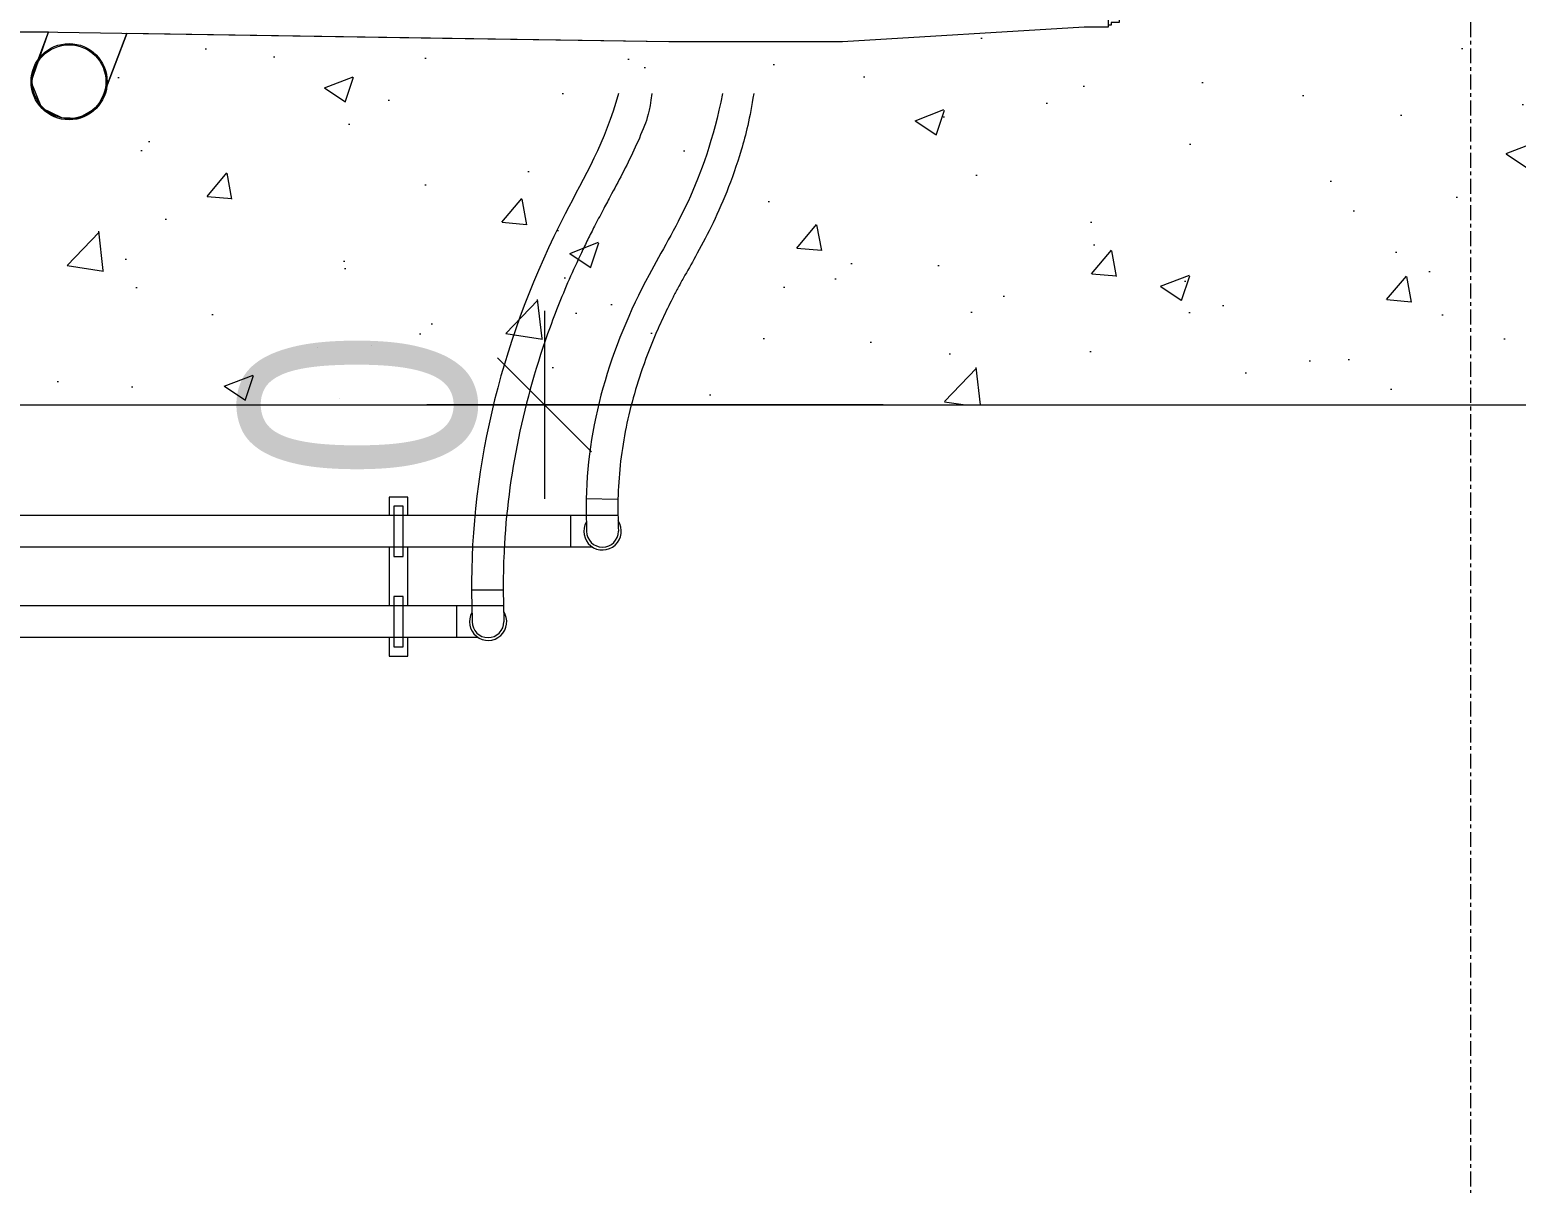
# Model space of a CAD drawing. Header units: millimetres. Extents: x 68650 to 268645, y -2410 to 17645.
# Drawn here: x 75076 to 76341, y 8926 to 9907 of the extents above; entities that cross this region are included whole.
import ezdxf

# ---------------------------------------------------------------- set-up
doc = ezdxf.new("R2010")
doc.units = ezdxf.units.MM
doc.linetypes.add('Grid Line', pattern=[22.225, 12.7, -3.175, 3.175, -3.175])
for name, color, linetype, lineweight in [('G-IMPT', 8, 'Continuous', 18), ('G-IMPT-2', 7, 'Continuous', 18), ('M-EQPM', 50, 'Continuous', 18), ('S-GRID-1', 1, 'Grid Line', 9)]:
    doc.layers.add(name, color=color, linetype=linetype, lineweight=lineweight)
doc.styles.add('VNI-Helve-Condense', font='', dxfattribs={"height": 200})
doc.styles.get('VNI-Helve-Condense').set_extended_font_data('VNI-Helve-Condense')

# ---------------------------------------------------------------- blocks, each defined once
blk = doc.blocks.new('TKCS_MAY PHAT DIEN_251105 - TKCS_XREF_260106_MAY PHAT DIEN_dwg_do od-2491703-TKCS_NHÀ MÁY PHÁT ĐIỆN - MẶT BẰNG COTE _1_000')
at = {"layer": 'G-IMPT'}
for p, q in [((-9116.7, 21087.1), (-9116.7, 21037.1)), ((-9100.9, 21037.1), (-9100.9, 21087.1))]:
    blk.add_line(p, q, dxfattribs=at)
at = {"layer": 'G-IMPT', "flags": 128}
for points in [[(-9100.9, 21114.1), (-9100.9, 21129.6), (-9116.7, 21129.6), (-9116.7, 21114.1)], [(-9116.7, 21010.1), (-9116.7, 20994.3), (-9100.9, 20994.3), (-9100.9, 21010.1)]]:
    blk.add_lwpolyline(points, dxfattribs=at)
for points in [[(-9104.8, 21122.1), (-9112.8, 21122.1), (-9112.8, 21079.2), (-9104.8, 21079.2)], [(-9112.8, 21002.2), (-9104.8, 21002.2), (-9104.8, 21045.1), (-9112.8, 21045.1)]]:
    blk.add_lwpolyline(points, close=True, dxfattribs=at)
blk = doc.blocks.new('TKCS_MAY PHAT DIEN_251105 - TKCS_XREF_260106_MAY PHAT DIEN_dwg__ArchTick-2491704-TKCS_NHÀ MÁY PHÁT ĐIỆN - MẶT BẰNG COTE _1_000')
at = {"layer": 'G-IMPT'}
blk.add_line((-0.5, -0.5), (0.5, 0.5), dxfattribs=at)
blk = doc.blocks.new('TKCS_MAY PHAT DIEN_251105 - TKCS_XREF_260106_MAY PHAT DIEN_dwg_112-2491696-TKCS_NHÀ MÁY PHÁT ĐIỆN - MẶT BẰNG COTE _1_000')
at = {"layer": 'G-IMPT'}
for p, q in [((18137.1, 24903.5), (18148.8, 24934.3)), ((18195.8, 24881.2), (18215.6, 24933.3))]:
    blk.add_line(p, q, dxfattribs=at)
at = {"layer": 'G-IMPT', "flags": 128}
blk.add_lwpolyline([(19040.4, 25043.8), (19050.9, 25043.8), (19050.9, 24938.7), (19041.9, 24938.7), (19030.4, 24938.7), (18824.9, 24926.2), (18676.9, 24926.2), (18484.4, 24929.1), (17865.4, 24938.7), (17853.9, 24938.7), (17853.9, 25043.8), (17855.4, 25043.8), (17842.9, 25043.8), (17842.9, 24938.7), (17853.9, 24938.7)], dxfattribs=at)
at = {"layer": 'G-IMPT'}
for radius in [32.4, 31.4]:
    blk.add_circle((18166.4, 24892.3), radius, dxfattribs=at)
blk = doc.blocks.new('TKCS_MAY PHAT DIEN_251105 - TKCS_XREF_260106_MAY PHAT DIEN_dwg_A$C086a2854-2491700-TKCS_NHÀ MÁY PHÁT ĐIỆN - MẶT BẰNG COTE _1_000')
at = {"layer": 'G-IMPT'}
h = blk.add_hatch(dxfattribs=at)
h.set_pattern_fill('FP_10', color=256, style=0, pattern_type=2)
h.set_pattern_definition([(50, (6437.56, -24364.14), (251.0407, -21.9632), [26.25, -288.75]), (355, (6437.56, -24364.14), (-48.5625, 263.2673), [21, -231]), (100.451, (6458.48, -24365.97), (202.48, 241.3029), [22.309, -245.4]), (46.184, (6437.56, -24294.14), (373.534, -57.9326), [39.375, -433.125]), (96.636, (6468.7, -24298.96), (327.1298, 340.9437), [33.464, -368.1]), (351.184, (6437.56, -24294.14), (327.133, 340.94), [31.5, -346.5]), (21, (6472.56, -24311.64), (208.9171, -140.9164), [26.25, -288.75]), (326, (6472.56, -24311.64), (85.1608, 253.8024), [21, -231]), (71.451, (6489.97, -24323.38), (294.079, 112.884), [22.309, -245.4]), (37.5, (6437.56, -24364.14), (4.25595, 116.51285), [0, -228.2, 0, -234.5, -231.875]), (37.5, (6437.56, -24364.14), (4.25595, 116.51285), [-462.7, 0, -231.875]), (7.5, (6437.56, -24364.14), (92.07434, 138.0441), [0, -133.7, 0, -222.95, -88.375]), (7.5, (6437.56, -24364.14), (92.07434, 138.0441), [-356.65, 0, -88.375]), (327.5, (6359.51, -24364.14), (186.83785, -7.8942), [0, -87.5, 0, -273, -362.25]), (327.5, (6359.51, -24364.14), (186.83785, -7.8942), [-360.5, 0, -362.25]), (317.5, (6324.51, -24364.14), (204.1152, 35.0367), [0, -113.75, 0, -181.3, -257.25]), (317.5, (6324.51, -24364.14), (204.1152, 35.0367), [-295.05, 0, -257.25])])
h.paths.add_polyline_path([(0, 0), (0, 2000), (-4300, 2000), (-4300, 1777), (-4297, 1780), (-4267, 1750), (-4237, 1780), (-4207, 1750), (-4200, 1750), (-4200, 1860), (-3820, 1860), (-3820, 1856.4), (-3115.7, 1682), (-2965.6, 1691.2), (-2817.6, 1691.2), (-1985.6, 1678.7), (-1985.6, 1676.9), (-1983.1, 1676.9), (-1983.1, 1674.7), (-1976.1, 1674.7), (-1976.1, 1665), (-766, 1665), (-766, 1575), (-867.7, 1575), (-867.7, 1351), (-586.9, 1351), (-586.9, 1484.3), (-35.2, 1484.3), (-35.2, 515.7), (-586.9, 515.7), (-586.9, 649), (-867.7, 649), (-867.7, 425), (-766, 425), (-766, 335), (-2049.1, 335), (-2049.1, 325.3), (-2056.1, 325.3), (-2056.1, 323.1), (-2058.6, 323.1), (-2058.6, 321.3), (-2079.1, 321.3), (-2284.6, 308.8), (-2432.6, 308.8), (-2893.9, 315.9), (-2913.7, 263.8), (-2919.5, 252.8), (-2935, 243.6), (-2949.2, 244.2), (-2966.3, 252.4), (-2975.5, 275), (-2960.7, 317), (-2995.3, 317), (-2995.3, 287.6), (-3011.3, 250.5), (-3046.1, 236.8), (-3443.5, 236.8), (-3820, 143.6), (-3820, 140), (-4200, 140), (-4200, 250), (-4207, 250), (-4237, 220), (-4267, 250), (-4297, 220), (-4300, 223), (-4300, 0), (-115.4, 0)])
at = {"layer": 'G-IMPT', "flags": 128}
for points in [[(-4300, 0), (0, 0)], [(-766, 335), (-2049.1, 335), (-2049.1, 325.3), (-2056.1, 325.3), (-2056.1, 323.1), (-2058.6, 323.1), (-2058.6, 321.3), (-2079.1, 321.3), (-2284.6, 308.8), (-2432.6, 308.8), (-2893.9, 315.9), (-2913.7, 263.8), (-2919.5, 252.8), (-2935, 243.6), (-2949.2, 244.2), (-2966.3, 252.4), (-2975.5, 275), (-2960.7, 317), (-2995.3, 317)]]:
    blk.add_lwpolyline(points, dxfattribs=at)
blk.add_blockref('TKCS_MAY PHAT DIEN_251105 - TKCS_XREF_260106_MAY PHAT DIEN_dwg_112-2491696-TKCS_NHÀ MÁY PHÁT ĐIỆN - MẶT BẰNG COTE _1_000', (-21109.5, -24617.3))
blk = doc.blocks.new('TKCS_MAY PHAT DIEN_251105 - TKCS_XREF_260106_MAY PHAT DIEN_dwg-2491693-TKCS_NHÀ MÁY PHÁT ĐIỆN - MẶT BẰNG COTE _1_000')
at = {"layer": 'G-IMPT'}
for p, q in [((304259.4, 72532), (308120.9, 72532)), ((308309.4, 72532), (307920.9, 72532)), ((308083.5, 72451.5), (308056.6, 72452)), ((308083.6, 72438), (306002.9, 72438)), ((308043.4, 72411), (308043.4, 72438)), ((308062, 72411), (306002.9, 72411)), ((307985.9, 72374.5), (307958.9, 72374.3)), ((307986.1, 72361), (305925.9, 72361)), ((307946, 72361), (307946, 72334)), ((307964.6, 72334), (305925.9, 72334))]:
    blk.add_line(p, q, dxfattribs=at)
at = {"layer": 'G-IMPT', "flags": 128}
blk.add_lwpolyline([(308020.9, 72612), (308020.9, 72532), (308020.9, 72452)], dxfattribs=at)
at = {"layer": 'G-IMPT'}
for centre, radius, start, end in [((308070.4, 72424.5), 15.9, 149.8185, 33.3946), ((308070.4, 72424.5), 13.5, 180, 0), ((307973, 72347.5), 15.9, 149.9191, 33.4957), ((307973, 72347.5), 13.5, 180, 0)]:
    blk.add_arc(centre, radius, start, end, dxfattribs=at)
for points, knots in [([(308083.9, 72796.9), (308072.8, 72755.8), (307994.8, 72626.2), (307955.5, 72474.4), (307959.3, 72355.5), (307959.5, 72347.5)], [93.721248, 93.721248, 93.721248, 93.721248, 221.17565, 640.458527, 670.437987, 670.437987, 670.437987, 670.437987]), ([(308112.3, 72796.9), (308110.4, 72781), (308108.3, 72775.3), (308103.3, 72762.5), (308100.3, 72755.5), (308093.9, 72741.9), (308090.6, 72735.2), (308083.8, 72722.1), (308080.3, 72715.6), (308074.8, 72705.3), (308072.7, 72701.4), (308068.3, 72693), (308065.9, 72688.5), (308062.6, 72682.2), (308061.7, 72680.3), (308059.8, 72676.6), (308058.8, 72674.7), (308056, 72669.1), (308054.2, 72665.3), (308048.8, 72654), (308045.3, 72646.3), (308035.3, 72623.4), (308029.2, 72608), (308012.7, 72561.3), (308003.9, 72529.7), (307991.4, 72465.9), (307987.5, 72433.7), (307986.1, 72396.6), (307986, 72391.7), (307985.9, 72382.5), (307985.9, 72378.2), (307985.9, 72372.2), (307985.9, 72370.6), (307986, 72367.3), (307986, 72365.6), (307986.1, 72360.7), (307986.2, 72357.4), (307986.4, 72352.1), (307986.4, 72350.3), (307986.5, 72347.5)], [83.421543, 83.421543, 83.421543, 83.421543, 104.386403, 104.386403, 130.758989, 130.758989, 157.131575, 157.131575, 183.504161, 183.504161, 199.644414, 199.644414, 218.558906, 218.558906, 226.529465, 226.529465, 234.500025, 234.500025, 250.441144, 250.441144, 282.323382, 282.323382, 346.087858, 346.087858, 473.616811, 473.616811, 601.145764, 601.145764, 620.431331, 620.431331, 637.613017, 637.613017, 644.040195, 644.040195, 650.467374, 650.467374, 663.321731, 663.321731, 670.437995, 670.437995, 670.437995, 670.437995]), ([(308172.6, 72796.9), (308156.8, 72718.8), (308089.5, 72622.7), (308054.4, 72506.7), (308056.7, 72431.5), (308056.9, 72424.5)], [115.176264, 115.176264, 115.176264, 115.176264, 276.520208, 533.931201, 560.353628, 560.353628, 560.353628, 560.353628]), ([(308199.1, 72796.9), (308195.9, 72775.9), (308192.4, 72761.8), (308184.6, 72735.9), (308180.5, 72724.2), (308171.8, 72702.5), (308167.3, 72692.7), (308158.3, 72674.5), (308153.8, 72666.1), (308146, 72651.9), (308142.6, 72645.9), (308137.6, 72637), (308135.9, 72633.9), (308133.5, 72629.5), (308132.8, 72628.1), (308131.3, 72625.3), (308130.6, 72623.9), (308128.5, 72619.7), (308127.1, 72616.9), (308122.9, 72608.5), (308120.3, 72602.8), (308112.7, 72585.7), (308108.2, 72574.3), (308097.7, 72543.9), (308092.6, 72524.9), (308085.6, 72486.7), (308083.7, 72467.5), (308083.5, 72446.7), (308083.5, 72445.1), (308083.5, 72441.9), (308083.5, 72440.2), (308083.6, 72435.3), (308083.7, 72431.9), (308083.8, 72427.4), (308083.9, 72426.4), (308083.9, 72424.5)], [115.176264, 115.176264, 115.176264, 115.176264, 145.763787, 145.763787, 176.351311, 176.351311, 206.938835, 206.938835, 237.526358, 237.526358, 262.070533, 262.070533, 275.326389, 275.326389, 281.389278, 281.389278, 287.452167, 287.452167, 299.577946, 299.577946, 323.829503, 323.829503, 372.332616, 372.332616, 451.212569, 451.212569, 530.092523, 530.092523, 536.678227, 536.678227, 543.26393, 543.26393, 556.435338, 556.435338, 560.353628, 560.353628, 560.353628, 560.353628])]:
    blk.add_open_spline(points, degree=3, knots=knots, dxfattribs=at)
for name, p in [('TKCS_MAY PHAT DIEN_251105 - TKCS_XREF_260106_MAY PHAT DIEN_dwg_A$C086a2854-2491700-TKCS_NHÀ MÁY PHÁT ĐIỆN - MẶT BẰNG COTE _1_000', (310559.4, 72532)), ('TKCS_MAY PHAT DIEN_251105 - TKCS_XREF_260106_MAY PHAT DIEN_dwg_do od-2491703-TKCS_NHÀ MÁY PHÁT ĐIỆN - MẶT BẰNG COTE _1_000', (317005.6, 51323.9))]:
    blk.add_blockref(name, p)
for xscale, yscale, zscale, rotation in [(80.00000000000001, 80.00000000000001, 80.00000000000001, 90), (80, 80, 80, 270)]:
    blk.add_blockref('TKCS_MAY PHAT DIEN_251105 - TKCS_XREF_260106_MAY PHAT DIEN_dwg__ArchTick-2491704-TKCS_NHÀ MÁY PHÁT ĐIỆN - MẶT BẰNG COTE _1_000', (308020.9, 72532), dxfattribs=dict(xscale=xscale, yscale=yscale, zscale=zscale, rotation=rotation))
at = {"layer": 'G-IMPT-2', "insert": (307761.7, 72532), "char_height": 200, "width": 163.006, "attachment_point": 2, "rotation": 90, "line_spacing_factor": 1.081022, "style": 'VNI-Helve-Condense'}
blk.add_mtext('0', dxfattribs=at)
blk = doc.blocks.new('TKCS_MAY PHAT DIEN_251105 - MÁY PHÁT ĐIỂN-596403-TKCS_NHÀ MÁY PHÁT ĐIỆN - MẶT BẰNG COTE _1_000')
blk.add_blockref('TKCS_MAY PHAT DIEN_251105 - TKCS_XREF_260106_MAY PHAT DIEN_dwg-2491693-TKCS_NHÀ MÁY PHÁT ĐIỆN - MẶT BẰNG COTE _1_000', (-303959.4, -77332))

msp = doc.modelspace()

# ---------------------------------------------------------------- linework, layer by layer
at = {"layer": 'S-GRID-1'}
msp.add_line((76302.6, 14825.5), (76302.6, 8213.8), dxfattribs=at)

# ---------------------------------------------------------------- block references
at = {"layer": 'M-EQPM'}
msp.add_blockref('TKCS_MAY PHAT DIEN_251105 - MÁY PHÁT ĐIỂN-596403-TKCS_NHÀ MÁY PHÁT ĐIỆN - MẶT BẰNG COTE _1_000', (71452.6, 14388.2), dxfattribs=at)

doc.saveas('drawing.dxf')
